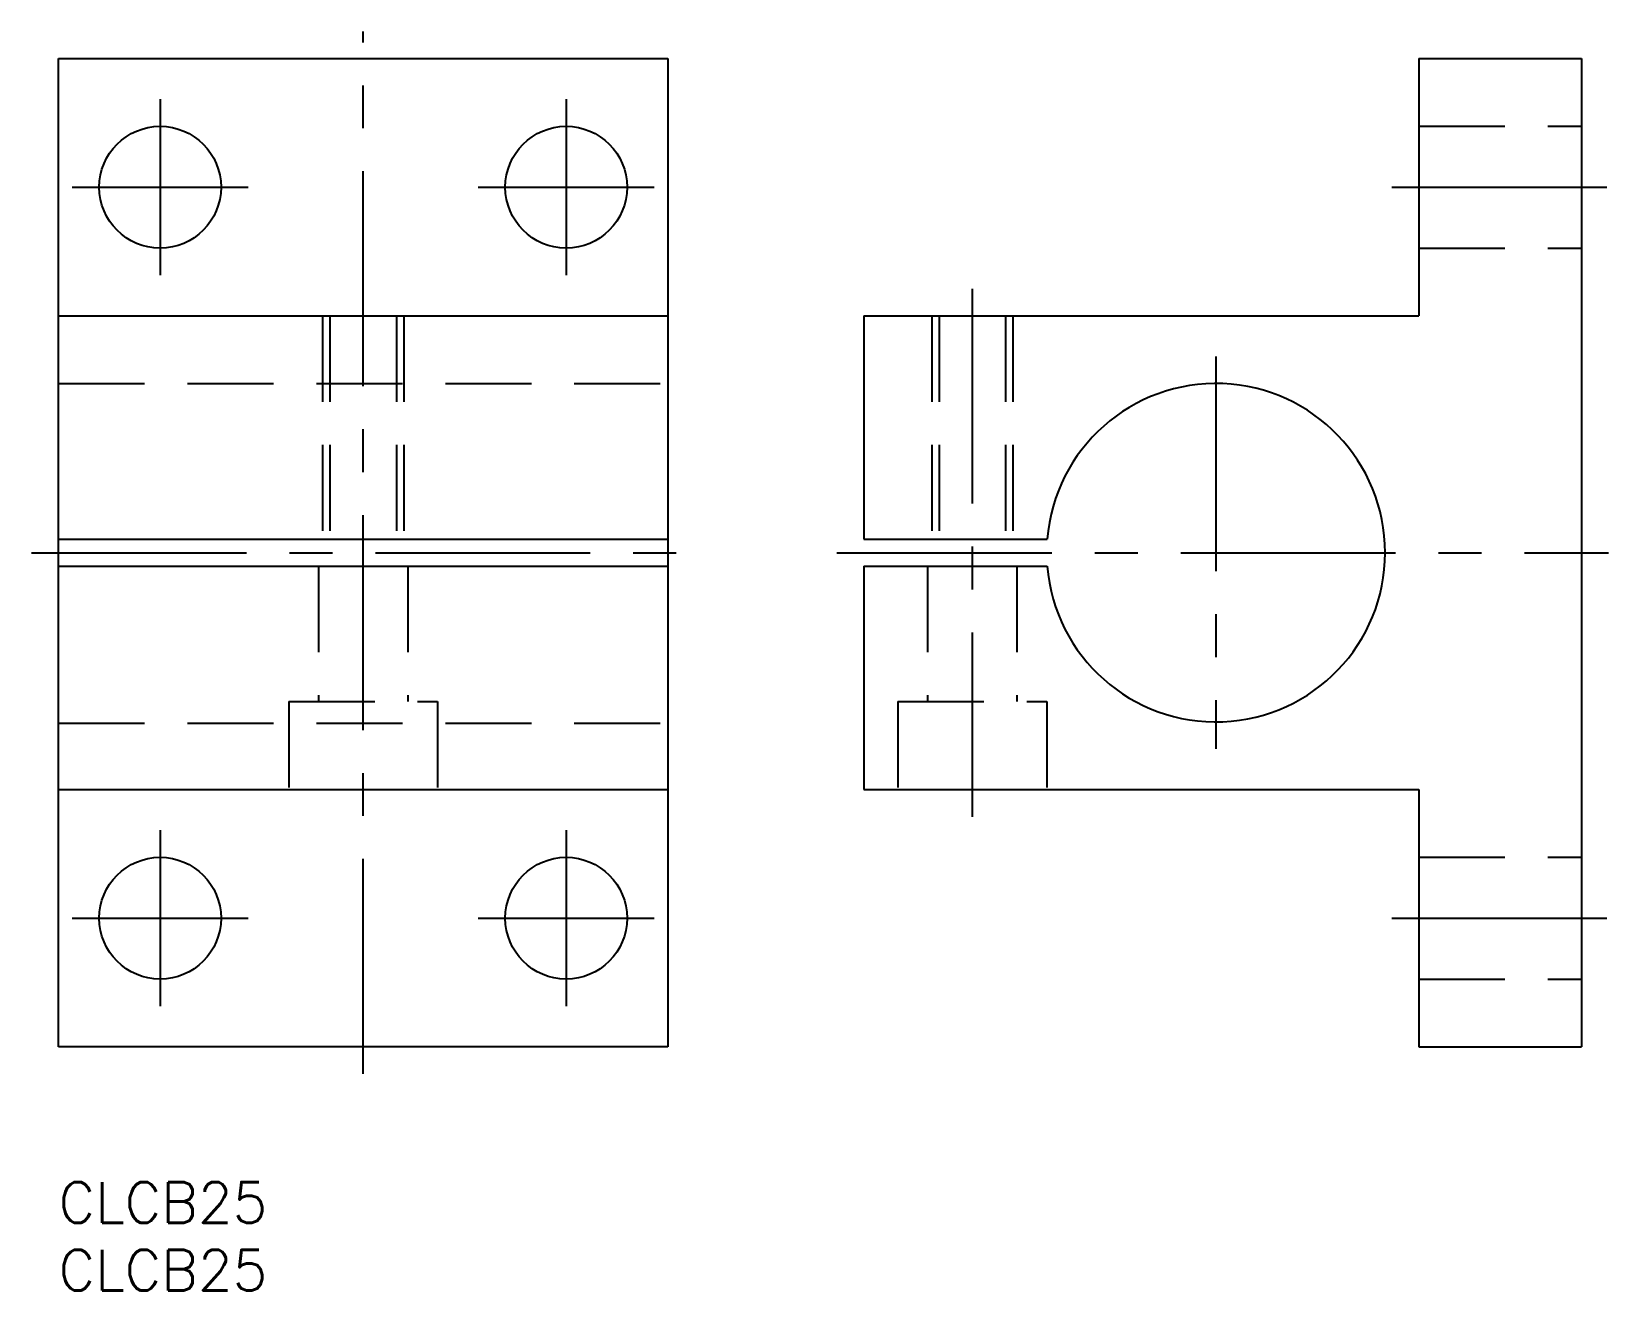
# Model space of a CAD drawing. Extents: x -2 to 115, y -8 to 85.
import ezdxf

# ---------------------------------------------------------------- set-up
doc = ezdxf.new("R2010")
doc.units = 0
doc.header["$LTSCALE"] = 0.5
doc.linetypes.add('CENTER', pattern=[50.8, 31.75, -6.35, 6.35, -6.35])
doc.linetypes.add('DASHED', pattern=[19.05, 12.7, -6.35])
for name, color, linetype in [('MSM_CENTER', 1, 'CENTER'), ('MSM_CONTINUOUS', 7, 'CONTINUOUS'), ('MSM_DASHED', 4, 'DASHED'), ('MSM_PART_NUMBER', 7, 'CONTINUOUS')]:
    doc.layers.add(name, color=color, linetype=linetype)
doc.styles.get("Standard").update_dxf_attribs({"font": 'txt.shx', "height": 3, "bigfont": 'bigfont.shx'})

# ---------------------------------------------------------------- blocks, each defined once
blk = doc.blocks.new('*U2')
at = {"layer": 'MSM_PART_NUMBER'}
blk.add_text('CLCB25', height=3, dxfattribs=at).set_placement((0, -3))
blk = doc.blocks.new('*U3')
at = {"layer": 'MSM_PART_NUMBER'}
blk.add_text('CLCB25', height=3, dxfattribs=at).set_placement((0, -8))

msp = doc.modelspace()

# ---------------------------------------------------------------- linework, layer by layer
at = {"layer": 'MSM_CENTER'}
for p, q in [((22.5, 8), (22.5, 85)), ((7.5, 80), (7.5, 67)), ((37.5, 80), (37.5, 67)), ((1, 73.5), (14, 73.5)), ((31, 73.5), (44, 73.5)), ((98.5, 73.5), (114.5, 73.5)), ((67.5, 66), (67.5, 27)), ((85.5, 61), (85.5, 32)), ((-2, 46.5), (47, 46.5)), ((57.5, 46.5), (114.5, 46.5)), ((7.5, 26), (7.5, 13)), ((37.5, 26), (37.5, 13)), ((1, 19.5), (14, 19.5)), ((31, 19.5), (44, 19.5)), ((98.5, 19.5), (114.5, 19.5))]:
    msp.add_line(p, q, dxfattribs=at)
at = {"layer": 'MSM_CONTINUOUS'}
for p, q in [((0, 10), (0, 83)), ((0, 83), (45, 83)), ((45, 83), (45, 10)), ((100.5, 83), (100.5, 64)), ((100.5, 83), (112.5, 83)), ((112.5, 83), (112.5, 10)), ((0, 64), (45, 64)), ((59.5, 64), (100.5, 64)), ((59.5, 64), (59.5, 47.5)), ((0, 47.5), (45, 47.5)), ((59.5, 47.5), (73.0401, 47.5)), ((0, 45.5), (45, 45.5)), ((59.5, 45.5), (59.5, 29)), ((59.5, 45.5), (73.0401, 45.5)), ((0, 29), (45, 29)), ((59.5, 29), (100.5, 29)), ((100.5, 29), (100.5, 10)), ((45, 10), (0, 10)), ((100.5, 10), (112.5, 10))]:
    msp.add_line(p, q, dxfattribs=at)
for centre in [(7.5, 73.5), (37.5, 73.5), (7.5, 19.5), (37.5, 19.5)]:
    msp.add_circle(centre, 4.5, dxfattribs=at)
msp.add_arc((85.5, 46.5), 12.5, 184.588566, 175.411434, dxfattribs=at)
at = {"layer": 'MSM_DASHED'}
for p, q in [((100.5, 78), (112.5, 78)), ((100.5, 69), (112.5, 69)), ((19.5, 64), (19.5, 47.5)), ((20.0415, 64), (20.0415, 47.5)), ((24.9585, 64), (24.9585, 47.5)), ((25.5, 64), (25.5, 47.5)), ((64.5, 64), (64.5, 47.5)), ((65.0415, 64), (65.0415, 47.5)), ((69.9585, 64), (69.9585, 47.5)), ((70.5, 64), (70.5, 47.5)), ((0, 59), (45, 59)), ((19.2, 45.5), (19.2, 35.5)), ((25.8, 45.5), (25.8, 35.5)), ((64.2, 45.5), (64.2, 35.5)), ((70.8, 45.5), (70.8, 35.5)), ((17, 35.5), (28, 35.5)), ((17, 35.5), (17, 29)), ((28, 35.5), (28, 29)), ((62, 35.5), (62, 29)), ((62, 35.5), (73, 35.5)), ((73, 35.5), (73, 29)), ((0, 33.899), (45, 33.899)), ((100.5, 24), (112.5, 24)), ((100.5, 15), (112.5, 15))]:
    msp.add_line(p, q, dxfattribs=at)

# ---------------------------------------------------------------- block references
at = {"layer": 'MSM_CONTINUOUS'}
for name in ['*U2', '*U3']:
    msp.add_blockref(name, (0, 0), dxfattribs=at)

doc.saveas('drawing.dxf')
